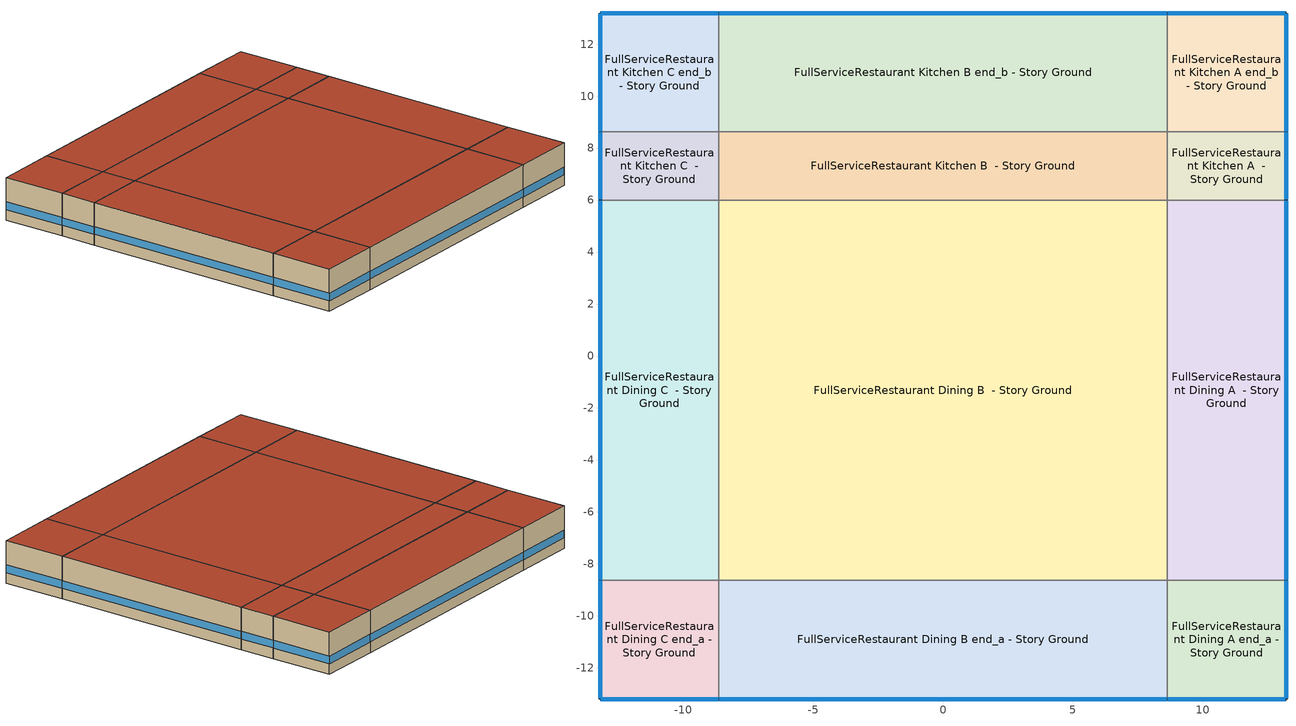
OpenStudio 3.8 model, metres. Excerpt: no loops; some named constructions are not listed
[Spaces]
FullServiceRestaurant Dining A end_a - Story Ground
 floor ground (Foundation F 126 Perim 914 Area 209): 13.2,-13.2 8.63,-13.2 8.63,-8.63 13.2,-8.63 z0
 wall outside: 8.63,-13.2 13.2,-13.2 13.2,-8.63 z0:3.05
 wall to FullServiceRestaurant Dining B end_a - Story Ground: 8.63,-8.63 8.63,-13.2 z0:3.05
 wall to FullServiceRestaurant Dining A  - Story Ground: 13.2,-8.63 8.63,-8.63 z0:3.05
 window (Window U-0.75 SHGC 0.65): 8.65,-13.2 13.17,-13.2 / 13.2,-13.17 13.2,-8.65 z0.76:1.32
 roof outside: 13.2,-8.63 8.63,-8.63 8.63,-13.2 13.2,-13.2 z3.05
FullServiceRestaurant Dining B end_a - Story Ground
 floor ground (Foundation F 126 Perim 1725 Area 7888): 8.63,-13.2 -8.63,-13.2 -8.63,-8.63 8.63,-8.63 z0
 wall outside: -8.63,-13.2 8.63,-13.2 z0:3.05
 wall to FullServiceRestaurant Dining C end_a - Story Ground: -8.63,-8.63 -8.63,-13.2 z0:3.05
 wall to FullServiceRestaurant Dining B  - Story Ground: 8.63,-8.63 -8.63,-8.63 z0:3.05
 window (Window U-0.75 SHGC 0.65): -8.6,-13.2 8.6,-13.2 z0.76:1.31
 roof outside: 8.63,-8.63 -8.63,-8.63 -8.63,-13.2 8.63,-13.2 z3.05
FullServiceRestaurant Dining C end_a - Story Ground
 floor ground (Foundation F 126 Perim 914 Area 209): -8.63,-13.2 -13.2,-13.2 -13.2,-8.63 -8.63,-8.63 z0
 wall outside: -13.2,-8.63 -13.2,-13.2 -8.63,-13.2 z0:3.05
 wall to FullServiceRestaurant Dining C  - Story Ground: -8.63,-8.63 -13.2,-8.63 z0:3.05
 window (Window U-0.75 SHGC 0.65): -13.17,-13.2 -8.65,-13.2 / -13.2,-8.65 -13.2,-13.17 z0.76:1.32
 roof outside: -8.63,-8.63 -13.2,-8.63 -13.2,-13.2 -8.63,-13.2 z3.05
FullServiceRestaurant Dining A  - Story Ground
 floor ground (Foundation F 126 Perim 1462 Area 6686): 13.2,-8.63 8.63,-8.63 8.63,6 13.2,6 z0
 wall outside: 13.2,-8.63 13.2,6 z0:3.05
 wall to FullServiceRestaurant Dining B  - Story Ground: 8.63,6 8.63,-8.63 z0:3.05
 wall to FullServiceRestaurant Kitchen A  - Story Ground: 13.2,6 8.63,6 z0:3.05
 window (Window U-0.75 SHGC 0.65): 13.2,-8.6 13.2,5.97 z0.76:1.31
 roof outside: 13.2,6 8.63,6 8.63,-8.63 13.2,-8.63 z3.05
FullServiceRestaurant Dining B  - Story Ground
 floor ground (Foundation F 126 Perim 0 Area 25229): 8.63,-8.63 -8.63,-8.63 -8.63,6 8.63,6 z0
 wall to FullServiceRestaurant Dining C  - Story Ground: -8.63,6 -8.63,-8.63 z0:3.05
 wall to FullServiceRestaurant Kitchen B  - Story Ground: 8.63,6 -8.63,6 z0:3.05
 roof outside: 8.63,6 -8.63,6 -8.63,-8.63 8.63,-8.63 z3.05
FullServiceRestaurant Dining C  - Story Ground
 floor ground (Foundation F 126 Perim 1462 Area 6686): -8.63,-8.63 -13.2,-8.63 -13.2,6 -8.63,6 z0
 wall outside: -13.2,6 -13.2,-8.63 z0:3.05
 wall to FullServiceRestaurant Kitchen C  - Story Ground: -8.63,6 -13.2,6 z0:3.05
 window (Window U-0.75 SHGC 0.65): -13.2,5.97 -13.2,-8.6 z0.76:1.31
 roof outside: -8.63,6 -13.2,6 -13.2,-8.63 -8.63,-8.63 z3.05
FullServiceRestaurant Kitchen A  - Story Ground
 floor ground (Foundation F 126 Perim 263 Area 1202): 13.2,6 8.63,6 8.63,8.63 13.2,8.63 z0
 wall outside: 13.2,6 13.2,8.63 z0:3.05
 wall to FullServiceRestaurant Kitchen B  - Story Ground: 8.63,8.63 8.63,6 z0:3.05
 wall to FullServiceRestaurant Kitchen A end_b - Story Ground: 13.2,8.63 8.63,8.63 z0:3.05
 window (Window U-0.75 SHGC 0.65): 13.2,6.02 13.2,8.6 z0.76:1.32
 roof outside: 13.2,8.63 8.63,8.63 8.63,6 13.2,6 z3.05
FullServiceRestaurant Kitchen B  - Story Ground
 floor ground (Foundation F 126 Perim 0 Area 4536): 8.63,6 -8.63,6 -8.63,8.63 8.63,8.63 z0
 wall to FullServiceRestaurant Kitchen C  - Story Ground: -8.63,8.63 -8.63,6 z0:3.05
 wall to FullServiceRestaurant Kitchen B end_b - Story Ground: 8.63,8.63 -8.63,8.63 z0:3.05
 roof outside: 8.63,8.63 -8.63,8.63 -8.63,6 8.63,6 z3.05
FullServiceRestaurant Kitchen C  - Story Ground
 floor ground (Foundation F 126 Perim 263 Area 1202): -8.63,6 -13.2,6 -13.2,8.63 -8.63,8.63 z0
 wall outside: -13.2,8.63 -13.2,6 z0:3.05
 wall to FullServiceRestaurant Kitchen C end_b - Story Ground: -8.63,8.63 -13.2,8.63 z0:3.05
 window (Window U-0.75 SHGC 0.65): -13.2,8.6 -13.2,6.02 z0.76:1.32
 roof outside: -8.63,8.63 -13.2,8.63 -13.2,6 -8.63,6 z3.05
FullServiceRestaurant Kitchen A end_b - Story Ground
 floor ground (Foundation F 126 Perim 914 Area 209): 13.2,8.63 8.63,8.63 8.63,13.2 13.2,13.2 z0
 wall outside: 13.2,8.63 13.2,13.2 8.63,13.2 z0:3.05
 wall to FullServiceRestaurant Kitchen B end_b - Story Ground: 8.63,13.2 8.63,8.63 z0:3.05
 window (Window U-0.75 SHGC 0.65): 13.2,8.65 13.2,13.17 / 13.17,13.2 8.65,13.2 z0.76:1.32
 roof outside: 13.2,13.2 8.63,13.2 8.63,8.63 13.2,8.63 z3.05
FullServiceRestaurant Kitchen B end_b - Story Ground
 floor ground (Foundation F 126 Perim 1725 Area 7888): 8.63,8.63 -8.63,8.63 -8.63,13.2 8.63,13.2 z0
 wall outside: 8.63,13.2 -8.63,13.2 z0:3.05
 wall to FullServiceRestaurant Kitchen C end_b - Story Ground: -8.63,13.2 -8.63,8.63 z0:3.05
 window (Window U-0.75 SHGC 0.65): 8.6,13.2 -8.6,13.2 z0.76:1.31
 roof outside: 8.63,13.2 -8.63,13.2 -8.63,8.63 8.63,8.63 z3.05
FullServiceRestaurant Kitchen C end_b - Story Ground
 floor ground (Foundation F 126 Perim 914 Area 209): -8.63,8.63 -13.2,8.63 -13.2,13.2 -8.63,13.2 z0
 wall outside: -8.63,13.2 -13.2,13.2 -13.2,8.63 z0:3.05
 window (Window U-0.75 SHGC 0.65): -13.2,13.17 -13.2,8.65 / -8.65,13.2 -13.17,13.2 z0.76:1.32
 roof outside: -8.63,13.2 -13.2,13.2 -13.2,8.63 -8.63,8.63 z3.05
[Schedule:Ruleset]
Name | Default Day Schedule | Summer Design Day Schedule | Winter Design Day Schedule
Clothing Schedule | Clothing Schedule Default Winter Clothes
FoodService_Restaurant BLDG_LIGHT_EndUseData | FoodService_Restaurant BLDG_LIGHT_EndUseData Default | FoodService_Restaurant BLDG_LIGHT_EndUseData Summer Design Day | FoodService_Restaurant BLDG_LIGHT_EndUseData Winter Design Day
FoodService_Restaurant BLDG_EQUIP_EndUseData | FoodService_Restaurant BLDG_EQUIP_EndUseData Default | FoodService_Restaurant BLDG_EQUIP_EndUseData Summer Design Day | FoodService_Restaurant BLDG_EQUIP_EndUseData Winter Design Day
FullServiceRestaurant Infil Half On | FullServiceRestaurant Infil Half On Default | FullServiceRestaurant Infil Half On Summer Design Day | FullServiceRestaurant Infil Half On Winter Design Day
FullServiceRestaurant Gas Equip | FullServiceRestaurant Gas Equip Default | FullServiceRestaurant Gas Equip Summer Design Day | FullServiceRestaurant Gas Equip Winter Design Day
FoodService_Restaurant BLDG_LIGHT_EndUseData BPR Adjusted | FoodService_Restaurant BLDG_LIGHT_EndUseData Default 1 | FoodService_Restaurant BLDG_LIGHT_EndUseData Summer Design Day 1 | FoodService_Restaurant BLDG_LIGHT_EndUseData Winter Design Day 1
FoodService_Restaurant BLDG_EQUIP_EndUseData BPR Adjusted | FoodService_Restaurant BLDG_EQUIP_EndUseData Default 1 | FoodService_Restaurant BLDG_EQUIP_EndUseData Summer Design Day 1 | FoodService_Restaurant BLDG_EQUIP_EndUseData Winter Design Day 1
[Schedule:Day]
Clothing Schedule Default Winter Clothes; FoodService_Restaurant BLDG_LIGHT_EndUseData Summer Design Day; FoodService_Restaurant BLDG_EQUIP_EndUseData Summer Design Day; FoodService_Restaurant BLDG_LIGHT_EndUseData Summer Design Day 1; FoodService_Restaurant BLDG_EQUIP_EndUseData Summer Design Day 1: No, 24, 0, 1
Clothing Schedule Summer Clothes: No, 24, 0, 0.5
Air Velocity Schedule Default: No, 24, 0, 0.2
Work Efficiency Schedule Default; FoodService_Restaurant BLDG_LIGHT_EndUseData Winter Design Day; FoodService_Restaurant BLDG_EQUIP_EndUseData Winter Design Day; FullServiceRestaurant Gas Equip Winter Design Day; FoodService_Restaurant BLDG_LIGHT_EndUseData Winter Design Day 1; FoodService_Restaurant BLDG_EQUIP_EndUseData Winter Design Day 1: No, 24, 0, 0
FullServiceRestaurant Bldg Occ Sat Day: Average, 9, 0, 0, 9, 15, 0.0125, 9, 30, 0.025, 9, 45, 0.0375, 10, 0, 0.05, 10, 15, 0.1625, 10, 30, 0.275, 10, 45, 0.3875, 11, 0, 0.5, 12, 0, 0.5, 12, 15, 0.475, 12, 30, 0.45, 12, 45, 0.425, 13, 0, 0.4, 13, 15, 0.2, 13, 30, 0.5, 14, 30, 0.5, 14, 45, 0.4625, 15, 0, 0.425, 15, 15, 0.3875, 15, 30, 0.35, 15, 45, 0.3375, 16, 0, 0.325, 16, 15, 0.3125, 16, 30, 0.3, 18, 30, 0.3, 18, 45, 0.4, 19, 0, 0.5, 19, 15, 0.6, 19, 30, 0.7, 19, 45, 0.9, 20, 0, 0.65, 20, 15, 0.625, 20, 30, 0.6, 20, 45, 0.575, 21, 0, 0.55, 21, 15, 0.5, 21, 30, 0.45, 21, 45, 0.4, 22, 0, 0.35, 22, 15, 0.275, 22, 30, 0.2, 22, 45, 0.125, 23, 0, 0.05, 23, 15, 0.0375, 23, 30, 0.025, 23, 45, 0.0125, 24, 0, 0
FullServiceRestaurant Bldg Occ Sun Day: Average, 9, 0, 0, 9, 15, 0.0125, 9, 30, 0.025, 9, 45, 0.0375, 10, 0, 0.05, 10, 15, 0.1625, 10, 30, 0.275, 10, 45, 0.3875, 11, 0, 0.5, 11, 30, 0.5, 13, 30, 0.5, 13, 45, 0.35, 14, 0, 0.4, 14, 15, 0.45, 14, 30, 0.5, 14, 45, 0.45, 15, 0, 0.4, 15, 15, 0.35, 15, 30, 0.3, 15, 45, 0.275, 16, 0, 0.25, 16, 15, 0.225, 16, 30, 0.2, 16, 45, 0.2125, 17, 0, 0.225, 17, 15, 0.2375, 17, 30, 0.25, 17, 45, 0.275, 18, 0, 0.3, 18, 15, 0.325, 18, 30, 0.35, 18, 45, 0.4, 19, 0, 0.45, 19, 15, 0.5, 19, 30, 0.55, 19, 45, 0.65, 20, 0, 0.35, 20, 15, 0.3125, 20, 30, 0.275, 20, 45, 0.2375, 21, 0, 0.2, 22, 0, 0.2, 22, 15, 0.1625, 22, 30, 0.125, 22, 45, 0.0875, 23, 0, 0.05, 23, 15, 0.0375, 23, 30, 0.025, 23, 45, 0.0125, 24, 0, 0
FoodService_Restaurant BLDG_LIGHT_EndUseData Default: Average, 0, 15, 0.448694, 0, 30, 0.414388, 0, 45, 0.390493, 1, 0, 0.366598, 1, 15, 0.342703, 1, 30, 0.318808, 1, 45, 0.307923, 2, 0, 0.297039, 2, 15, 0.286154, 2, 30, 0.27527, 2, 45, 0.270536, 3, 0, 0.265803, 3, 15, 0.261069, 3, 30, 0.256336, 3, 45, 0.258912, 4, 0, 0.261488, 4, 15, 0.264065, 4, 30, 0.266641, 4, 45, 0.268898, 5, 0, 0.271156, 5, 15, 0.273413, 5, 30, 0.27567, 5, 45, 0.28172, 6, 0, 0.287771, 6, 15, 0.293821, 6, 30, 0.299872, 6, 45, 0.327251, 7, 0, 0.354631, 7, 15, 0.382011, 7, 30, 0.409391, 7, 45, 0.441211, 8, 0, 0.473031, 8, 15, 0.504852, 8, 30, 0.536672, 8, 45, 0.564383, 9, 0, 0.592093, 9, 15, 0.619803, 9, 30, 0.647513, 9, 45, 0.66562, 10, 0, 0.683728, 10, 15, 0.701835, 10, 30, 0.719943, 10, 45, 0.727528, 11, 0, 0.735112, 11, 15, 0.742697, 11, 30, 0.750282, 11, 45, 0.751146, 12, 0, 0.752009, 12, 15, 0.752873, 12, 30, 0.753736, 12, 45, 0.754057, 13, 0, 0.754377, 13, 15, 0.754698, 13, 30, 0.755019, 13, 45, 0.755124, 14, 0, 0.755229, 14, 15, 0.755334, 14, 30, 0.755439, 14, 45, 0.75514, 15, 0, 0.754842, 15, 15, 0.754543, 15, 30, 0.754245, 15, 45, 0.754332, 16, 0, 0.754418, 16, 15, 0.754505, 16, 30, 0.754592, 16, 45, 0.754481, 17, 0, 0.75437, 17, 15, 0.754259, 17, 30, 0.754149, 17, 45, 0.757791, 18, 0, 0.761434, 18, 15, 0.765076, 18, 30, 0.768719, 18, 45, 0.768791, 19, 0, 0.768863, 19, 15, 0.768935, 19, 30, 0.769007, 19, 45, 0.76771, 20, 0, 0.766413, 20, 15, 0.765115, 20, 30, 0.763818, 20, 45, 0.758298, 21, 0, 0.752779, 21, 15, 0.747259, 21, 30, 0.741739, 21, 45, 0.726026, 22, 0, 0.710313, 22, 15, 0.6946, 22, 30, 0.678887, 22, 45, 0.647068, 23, 0, 0.61525, 23, 15, 0.583431, 23, 30, 0.551612, 23, 45, 0.517306, 24, 0, 0.483
FoodService_Restaurant BLDG_EQUIP_EndUseData Default: Average, 0, 15, 0.0381203, 0, 30, 0.0397414, 0, 45, 0.0413625, 1, 0, 0.0429836, 1, 15, 0.0446047, 1, 30, 0.0462258, 1, 45, 0.0478469, 2, 0, 0.049468, 2, 15, 0.051089, 2, 30, 0.0527101, 2, 45, 0.0543312, 3, 0, 0.0559523, 3, 15, 0.0575734, 3, 30, 0.0591945, 3, 45, 0.0608156, 4, 0, 0.0624367, 4, 15, 0.0640577, 4, 30, 0.0656788, 4, 45, 0.0672999, 5, 0, 0.068921, 5, 15, 0.0901505, 5, 30, 0.11138, 5, 45, 0.132609, 6, 0, 0.153839, 6, 15, 0.15955, 6, 30, 0.165261, 6, 45, 0.170972, 7, 0, 0.176683, 7, 15, 0.181556, 7, 30, 0.186428, 7, 45, 0.191301, 8, 0, 0.196174, 8, 15, 0.214018, 8, 30, 0.231862, 8, 45, 0.249706, 9, 0, 0.26755, 9, 15, 0.297036, 9, 30, 0.326521, 9, 45, 0.356007, 10, 0, 0.385492, 10, 15, 0.406222, 10, 30, 0.426951, 10, 45, 0.44768, 11, 0, 0.46841, 11, 15, 0.48963, 11, 18, 0.494935, 11, 33, 0.532371, 11, 37, 0.534863, 11, 52, 0.533293, 12, 7, 0.531723, 12, 22, 0.530153, 12, 37, 0.528583, 12, 52, 0.530897, 13, 7, 0.533211, 13, 22, 0.535525, 13, 37, 0.537839, 13, 52, 0.536925, 14, 7, 0.536011, 14, 22, 0.535097, 14, 37, 0.534183, 14, 52, 0.534993, 15, 7, 0.535802, 15, 22, 0.536612, 15, 37, 0.537422, 15, 52, 0.539933, 16, 7, 0.542444, 16, 22, 0.544955, 16, 37, 0.547466, 16, 52, 0.547077, 17, 7, 0.546687, 17, 22, 0.546298, 17, 37, 0.545909, 17, 52, 0.528879, 17, 56, 0.524621, 18, 11, 0.428418, 18, 15, 0.414776, 18, 30, 0.374302, 18, 45, 0.333829, 19, 0, 0.293355, 19, 15, 0.252882, 19, 30, 0.216473, 19, 45, 0.180064, 20, 0, 0.143655, 20, 15, 0.107246, 20, 30, 0.093217, 20, 45, 0.079188, 21, 0, 0.065159, 21, 15, 0.05113, 21, 30, 0.047371, 21, 45, 0.043612, 22, 0, 0.039853, 22, 15, 0.036094, 22, 30, 0.0349795, 22, 45, 0.033865, 23, 0, 0.0327505, 23, 15, 0.031636, 23, 30, 0.0332571, 23, 45, 0.0348782, 24, 0, 0.0364993
FoodService_Restaurant BLDG_EQUIP_EndUseData Fri Day: Average, 0, 15, 0.0674258, 0, 30, 0.0689905, 0, 45, 0.0705551, 1, 0, 0.0721197, 1, 15, 0.0736843, 1, 30, 0.0752489, 1, 45, 0.0768135, 2, 0, 0.0783781, 2, 15, 0.0799427, 2, 30, 0.0815073, 2, 45, 0.083072, 3, 0, 0.0846366, 3, 15, 0.0862012, 3, 30, 0.0877658, 3, 45, 0.0893304, 4, 0, 0.090895, 4, 15, 0.0924596, 4, 30, 0.0940242, 4, 45, 0.0955888, 5, 0, 0.0971535, 5, 15, 0.117347, 5, 30, 0.13754, 5, 45, 0.157734, 6, 0, 0.177927, 6, 15, 0.183529, 6, 30, 0.189131, 6, 45, 0.194733, 7, 0, 0.200335, 7, 15, 0.20491, 7, 30, 0.209485, 7, 45, 0.214059, 8, 0, 0.218634, 8, 15, 0.235326, 8, 30, 0.252018, 8, 45, 0.26871, 9, 0, 0.285402, 9, 15, 0.317513, 9, 30, 0.349624, 9, 45, 0.381734, 10, 0, 0.413845, 10, 15, 0.435799, 10, 30, 0.457752, 10, 45, 0.479706, 11, 0, 0.50166, 11, 15, 0.543961, 11, 18, 0.554537, 11, 33, 0.611552, 11, 37, 0.611674, 11, 52, 0.606017, 12, 7, 0.600361, 12, 22, 0.594704, 12, 37, 0.589048, 12, 52, 0.584274, 13, 7, 0.5795, 13, 22, 0.574726, 13, 37, 0.569952, 13, 52, 0.567996, 14, 7, 0.566041, 14, 22, 0.564085, 14, 37, 0.562129, 14, 52, 0.561549, 15, 7, 0.560969, 15, 22, 0.56039, 15, 37, 0.55981, 15, 52, 0.565737, 16, 7, 0.571663, 16, 22, 0.57759, 16, 37, 0.583517, 16, 52, 0.583056, 17, 7, 0.582596, 17, 22, 0.582135, 17, 37, 0.581674, 17, 52, 0.566407, 17, 56, 0.56259, 18, 11, 0.486282, 18, 15, 0.475526, 18, 30, 0.454559, 18, 45, 0.433593, 19, 0, 0.412627, 19, 15, 0.39166, 19, 30, 0.355875, 19, 45, 0.32009, 20, 0, 0.284304, 20, 15, 0.248519, 20, 30, 0.206754, 20, 45, 0.164989, 21, 0, 0.123224, 21, 15, 0.0814597, 21, 30, 0.0774613, 21, 45, 0.073463, 22, 0, 0.0694646, 22, 15, 0.0654663, 22, 30, 0.0643916, 22, 45, 0.0633168, 23, 0, 0.0622421, 23, 15, 0.0611674, 23, 30, 0.062732, 23, 45, 0.0642966, 24, 0, 0.0658612
FoodService_Restaurant BLDG_EQUIP_EndUseData Sat Day: Average, 0, 15, 0.0604337, 0, 30, 0.058538, 0, 45, 0.0566423, 1, 0, 0.0547466, 1, 15, 0.0559263, 1, 30, 0.057106, 1, 45, 0.0582857, 2, 0, 0.0594654, 2, 15, 0.0606451, 2, 30, 0.0618247, 2, 45, 0.0630044, 3, 0, 0.0641841, 3, 15, 0.0653638, 3, 30, 0.0665435, 3, 45, 0.0677232, 4, 0, 0.0689029, 4, 15, 0.0700826, 4, 30, 0.0712623, 4, 45, 0.072442, 5, 0, 0.0736217, 5, 15, 0.0748013, 5, 30, 0.075981, 5, 45, 0.0771607, 6, 0, 0.0783404, 6, 15, 0.0795201, 6, 30, 0.0806998, 6, 45, 0.0818795, 7, 0, 0.0830592, 7, 15, 0.103032, 7, 30, 0.123005, 7, 45, 0.142978, 8, 0, 0.162951, 8, 15, 0.168649, 8, 30, 0.174348, 8, 45, 0.180047, 9, 0, 0.185746, 9, 15, 0.188976, 9, 30, 0.192207, 9, 45, 0.195438, 10, 0, 0.198668, 10, 15, 0.215869, 10, 30, 0.23307, 10, 45, 0.250271, 11, 0, 0.267472, 11, 15, 0.304034, 11, 30, 0.340597, 11, 45, 0.37716, 12, 0, 0.413722, 12, 15, 0.437096, 12, 30, 0.460469, 12, 45, 0.483842, 13, 0, 0.507216, 13, 15, 0.587934, 13, 30, 0.635706, 13, 45, 0.632211, 14, 0, 0.628717, 14, 15, 0.625222, 14, 30, 0.621727, 14, 45, 0.616119, 15, 0, 0.610511, 15, 15, 0.604902, 15, 30, 0.599294, 15, 45, 0.594302, 16, 0, 0.58931, 16, 15, 0.584319, 16, 30, 0.579327, 16, 45, 0.578563, 17, 0, 0.577798, 17, 15, 0.577033, 17, 30, 0.576269, 17, 45, 0.575374, 18, 0, 0.574479, 18, 15, 0.573585, 18, 30, 0.57269, 18, 45, 0.570944, 19, 0, 0.569198, 19, 15, 0.567453, 19, 30, 0.565707, 19, 45, 0.547888, 20, 0, 0.460692, 20, 15, 0.441369, 20, 30, 0.422046, 20, 45, 0.402723, 21, 0, 0.383399, 21, 15, 0.346574, 21, 30, 0.309749, 21, 45, 0.272924, 22, 0, 0.236099, 22, 15, 0.204853, 22, 30, 0.173608, 22, 45, 0.142363, 23, 0, 0.111118, 23, 15, 0.0989206, 23, 30, 0.0867236, 23, 45, 0.0745265, 24, 0, 0.0623295
FoodService_Restaurant BLDG_EQUIP_EndUseData Sun Day: Average, 0, 15, 0.061928, 0, 30, 0.0595342, 0, 45, 0.0571404, 1, 0, 0.0547466, 1, 15, 0.0557501, 1, 30, 0.0567536, 1, 45, 0.0577571, 2, 0, 0.0587605, 2, 15, 0.059764, 2, 30, 0.0607675, 2, 45, 0.061771, 3, 0, 0.0627745, 3, 15, 0.063778, 3, 30, 0.0647814, 3, 45, 0.0657849, 4, 0, 0.0667884, 4, 15, 0.0677919, 4, 30, 0.0687954, 4, 45, 0.0697989, 5, 0, 0.0708023, 5, 15, 0.0718058, 5, 30, 0.0728093, 5, 45, 0.0738128, 6, 0, 0.0748163, 6, 15, 0.0758198, 6, 30, 0.0768232, 6, 45, 0.0778267, 7, 0, 0.0788302, 7, 15, 0.0966782, 7, 30, 0.114526, 7, 45, 0.132374, 8, 0, 0.150222, 8, 15, 0.157036, 8, 30, 0.163851, 8, 45, 0.170665, 9, 0, 0.177479, 9, 15, 0.180283, 9, 30, 0.183086, 9, 45, 0.18589, 10, 0, 0.188694, 10, 15, 0.201952, 10, 30, 0.215211, 10, 45, 0.228469, 11, 0, 0.241728, 11, 15, 0.274937, 11, 30, 0.308145, 11, 45, 0.341354, 12, 0, 0.374563, 12, 15, 0.404744, 12, 30, 0.434924, 12, 45, 0.465105, 13, 0, 0.495285, 13, 15, 0.578296, 13, 30, 0.622858, 13, 45, 0.619806, 14, 0, 0.616754, 14, 15, 0.613702, 14, 30, 0.610649, 14, 45, 0.605077, 15, 0, 0.599504, 15, 15, 0.593931, 15, 30, 0.588358, 15, 45, 0.58389, 16, 0, 0.579422, 16, 15, 0.574955, 16, 30, 0.570487, 16, 45, 0.56609, 17, 0, 0.561693, 17, 15, 0.557296, 17, 30, 0.552898, 17, 45, 0.552841, 18, 0, 0.552784, 18, 15, 0.552727, 18, 30, 0.55267, 18, 45, 0.549972, 19, 0, 0.547274, 19, 15, 0.544575, 19, 30, 0.541877, 19, 45, 0.517974, 20, 0, 0.41428, 20, 15, 0.375163, 20, 30, 0.336046, 20, 45, 0.296929, 21, 0, 0.257812, 21, 15, 0.2242, 21, 30, 0.190588, 21, 45, 0.156976, 22, 0, 0.123364, 22, 15, 0.120384, 22, 30, 0.117405, 22, 45, 0.114426, 23, 0, 0.111447, 23, 15, 0.0996658, 23, 30, 0.0878845, 23, 45, 0.0761031, 24, 0, 0.0643218
FullServiceRestaurant Infil Half On Default; FullServiceRestaurant Infil Half On Winter Design Day; FullServiceRestaurant Infil Half On Summer Design Day; FullServiceRestaurant Infil Half On Default|WntrDsn|SmrDsn|Sun|Sat Day: No, 5, 0, 1, 24, 0, 0.5
FullServiceRestaurant Gas Equip Default; autogen FullServiceRestaurant Gas Equip 1_day_sch: Average, 0, 15, 0.0275, 0, 30, 0.02, 4, 30, 0.02, 4, 45, 0.0275, 5, 0, 0.035, 5, 15, 0.0425, 5, 30, 0.05, 5, 45, 0.0625, 6, 0, 0.075, 6, 15, 0.0875, 6, 30, 0.1, 6, 45, 0.1125, 7, 0, 0.125, 7, 15, 0.1375, 7, 30, 0.15, 7, 45, 0.1625, 8, 0, 0.175, 8, 15, 0.1875, 8, 30, 0.2, 8, 45, 0.1875, 9, 0, 0.175, 9, 15, 0.1625, 9, 30, 0.15, 9, 45, 0.175, 10, 0, 0.2, 10, 15, 0.225, 10, 30, 0.25, 12, 30, 0.25, 12, 45, 0.2375, 13, 0, 0.225, 13, 15, 0.2125, 13, 30, 0.2, 13, 45, 0.1875, 14, 0, 0.175, 14, 15, 0.1625, 14, 30, 0.15, 14, 45, 0.1625, 15, 0, 0.175, 15, 15, 0.1875, 15, 30, 0.2, 15, 45, 0.225, 16, 0, 0.25, 16, 15, 0.275, 16, 30, 0.3, 18, 0, 0.3, 18, 15, 0.2875, 18, 30, 0.275, 18, 45, 0.2625, 19, 0, 0.25, 19, 15, 0.2375, 19, 30, 0.225, 19, 45, 0.2125, 20, 0, 0.2, 20, 30, 0.2, 20, 45, 0.1875, 21, 0, 0.175, 21, 15, 0.1625, 21, 30, 0.15, 21, 45, 0.1375, 22, 0, 0.125, 22, 15, 0.1125, 22, 30, 0.1, 22, 45, 0.0875, 23, 0, 0.075, 23, 15, 0.0625, 23, 30, 0.05, 23, 45, 0.0425, 24, 0, 0.035
FullServiceRestaurant Gas Equip Default|Sun Day: Average, 8, 0, 0.02, 8, 15, 0.0275, 8, 30, 0.035, 8, 45, 0.0425, 9, 0, 0.05, 9, 15, 0.0625, 9, 30, 0.075, 9, 45, 0.0875, 10, 0, 0.1, 10, 15, 0.1125, 10, 30, 0.125, 10, 45, 0.1375, 11, 0, 0.15, 11, 15, 0.1625, 11, 30, 0.175, 11, 45, 0.1875, 12, 0, 0.2, 12, 15, 0.1875, 12, 30, 0.175, 12, 45, 0.1625, 13, 0, 0.15, 13, 15, 0.183333, 13, 30, 0.216667, 13, 45, 0.25, 14, 0, 0.233333, 14, 15, 0.216667, 14, 30, 0.2, 14, 45, 0.1875, 15, 0, 0.175, 15, 15, 0.1625, 15, 30, 0.15, 15, 45, 0.1625, 16, 0, 0.175, 16, 15, 0.1875, 16, 30, 0.2, 16, 45, 0.225, 17, 0, 0.25, 17, 15, 0.275, 17, 30, 0.3, 17, 45, 0.28, 18, 0, 0.26, 18, 15, 0.24, 18, 30, 0.22, 18, 45, 0.2, 19, 0, 0.19, 19, 15, 0.18, 19, 30, 0.17, 19, 45, 0.16, 20, 0, 0.15, 20, 15, 0.1375, 20, 30, 0.125, 20, 45, 0.1125, 21, 0, 0.1, 21, 15, 0.0875, 21, 30, 0.075, 21, 45, 0.0625, 22, 0, 0.05, 22, 15, 0.0425, 22, 30, 0.035, 22, 45, 0.0275, 23, 0, 0.02, 24, 0, 0.02
FullServiceRestaurant Gas Equip Summer Design Day: No, 24, 0, 0.25
Building Hours of Operation NonResidential Saturday; Building Hours of Operation NonResidential Sunday: No, 10, 30, 0, 22, 30, 1, 24, 0, 0
autogen FoodService_Restaurant BLDG_LIGHT_EndUseData 0_day_sch; autogen FoodService_Restaurant BLDG_LIGHT_EndUseData 1_day_sch: Average, 0, 15, 0.528772, 0, 30, 0.503043, 0, 45, 0.485121, 1, 0, 0.4672, 1, 15, 0.449279, 1, 30, 0.431358, 1, 45, 0.423194, 2, 0, 0.415031, 2, 15, 0.406868, 2, 30, 0.398704, 2, 45, 0.395154, 3, 0, 0.391604, 3, 15, 0.388054, 3, 30, 0.384504, 3, 45, 0.386436, 4, 0, 0.388368, 4, 15, 0.390301, 4, 30, 0.392233, 4, 45, 0.393926, 5, 0, 0.395619, 5, 15, 0.397311, 5, 30, 0.399004, 5, 45, 0.403542, 6, 0, 0.40808, 6, 15, 0.412618, 6, 30, 0.417156, 6, 45, 0.43769, 7, 0, 0.458225, 7, 15, 0.47876, 7, 30, 0.499295, 7, 45, 0.52316, 8, 0, 0.547025, 8, 15, 0.570891, 8, 30, 0.594756, 8, 45, 0.615539, 9, 0, 0.636321, 9, 15, 0.657104, 9, 30, 0.677887, 9, 45, 0.691467, 10, 0, 0.705048, 10, 15, 0.718628, 10, 30, 0.732209, 10, 45, 0.737897, 11, 0, 0.743586, 11, 15, 0.749275, 11, 30, 0.754963, 11, 45, 0.755611, 12, 0, 0.756259, 12, 15, 0.756906, 12, 30, 0.757554, 12, 45, 0.757794, 13, 0, 0.758035, 13, 15, 0.758275, 13, 30, 0.758516, 13, 45, 0.758595, 14, 0, 0.758673, 14, 15, 0.758752, 14, 30, 0.758831, 14, 45, 0.758607, 15, 0, 0.758383, 15, 15, 0.758159, 15, 30, 0.757935, 15, 45, 0.758, 16, 0, 0.758066, 16, 15, 0.758131, 16, 30, 0.758196, 16, 45, 0.758113, 17, 0, 0.75803, 17, 15, 0.757946, 17, 30, 0.757863, 17, 45, 0.760595, 18, 0, 0.763327, 18, 15, 0.766059, 18, 30, 0.768791, 18, 45, 0.768845, 19, 0, 0.768899, 19, 15, 0.768953, 19, 30, 0.769007, 19, 45, 0.768034, 20, 0, 0.767061, 20, 15, 0.766088, 20, 30, 0.765115, 20, 45, 0.760976, 21, 0, 0.756836, 21, 15, 0.752696, 21, 30, 0.748556, 21, 45, 0.736771, 22, 0, 0.724987, 22, 15, 0.713202, 22, 30, 0.701417, 22, 45, 0.677553, 23, 0, 0.653689, 23, 15, 0.629825, 23, 30, 0.605961, 23, 45, 0.580231, 24, 0, 0.554502
autogen FullServiceRestaurant Activity 0_day_sch; autogen FullServiceRestaurant Activity 1_day_sch: Average, 24, 0, 120
autogen FullServiceRestaurant ClgSetp 0_day_sch; autogen FullServiceRestaurant ClgSetp 1_day_sch; autogen FullServiceRestaurant ClgSetp Kitchen 0_day_sch; autogen FullServiceRestaurant ClgSetp Kitchen 1_day_sch: Average, 1, 0, 21.1111, 5, 0, 21.1111, 24, 0, 21.1111
autogen FullServiceRestaurant HtgSetp 0_day_sch; autogen FullServiceRestaurant HtgSetp 1_day_sch; autogen FullServiceRestaurant HtgSetp Kitchen 0_day_sch; autogen FullServiceRestaurant HtgSetp Kitchen 1_day_sch: Average, 1, 0, 20, 5, 0, 17.2222, 24, 0, 20
FoodService_Restaurant BLDG_LIGHT_EndUseData Default 1: No, 0, 15, 0.528772, 0, 30, 0.503043, 0, 45, 0.485121, 1, 0, 0.4672, 1, 15, 0.449279, 1, 30, 0.431358, 1, 45, 0.423194, 2, 0, 0.415031, 2, 15, 0.406868, 2, 30, 0.398704, 2, 45, 0.395154, 3, 0, 0.391604, 3, 15, 0.388054, 3, 30, 0.384504, 3, 45, 0.386436, 4, 0, 0.388368, 4, 15, 0.390301, 4, 30, 0.392233, 4, 45, 0.393926, 5, 0, 0.395619, 5, 15, 0.397311, 5, 30, 0.399004, 5, 45, 0.403542, 6, 0, 0.40808, 6, 15, 0.412618, 6, 30, 0.417156, 6, 45, 0.43769, 7, 0, 0.458225, 7, 15, 0.47876, 7, 30, 0.499295, 7, 45, 0.52316, 8, 0, 0.547025, 8, 15, 0.570891, 8, 30, 0.594756, 8, 45, 0.615539, 9, 0, 0.636321, 9, 15, 0.657104, 9, 30, 0.677887, 9, 45, 0.691467, 10, 0, 0.705048, 10, 15, 0.718628, 10, 30, 0.732209, 10, 45, 0.737897, 11, 0, 0.743586, 11, 15, 0.749275, 11, 30, 0.754963, 11, 45, 0.755611, 12, 0, 0.756259, 12, 15, 0.756906, 12, 30, 0.757554, 12, 45, 0.757794, 13, 0, 0.758035, 13, 15, 0.758275, 13, 30, 0.758516, 13, 45, 0.758595, 14, 0, 0.758673, 14, 15, 0.758752, 14, 30, 0.758831, 14, 45, 0.758607, 15, 0, 0.758383, 15, 15, 0.758159, 15, 30, 0.757935, 15, 45, 0.758, 16, 0, 0.758066, 16, 15, 0.758131, 16, 30, 0.758196, 16, 45, 0.758113, 17, 0, 0.75803, 17, 15, 0.757946, 17, 30, 0.757863, 17, 45, 0.760595, 18, 0, 0.763327, 18, 15, 0.766059, 18, 30, 0.768791, 18, 45, 0.768845, 19, 0, 0.768899, 19, 15, 0.768953, 19, 30, 0.769007, 19, 45, 0.768034, 20, 0, 0.767061, 20, 15, 0.766088, 20, 30, 0.765115, 20, 45, 0.760976, 21, 0, 0.756836, 21, 15, 0.752696, 21, 30, 0.748556, 21, 45, 0.736771, 22, 0, 0.724987, 22, 15, 0.713202, 22, 30, 0.701417, 22, 45, 0.677553, 23, 0, 0.653689, 23, 15, 0.629825, 23, 30, 0.605961, 23, 45, 0.580231, 24, 0, 0.554502
FoodService_Restaurant BLDG_EQUIP_EndUseData Default 1: No, 0, 15, 0.0609404, 0, 30, 0.0624889, 0, 45, 0.0640373, 1, 0, 0.0655858, 1, 15, 0.0671343, 1, 30, 0.0686827, 1, 45, 0.0702312, 2, 0, 0.0717796, 2, 15, 0.0733281, 2, 30, 0.0748766, 2, 45, 0.076425, 3, 0, 0.0779735, 3, 15, 0.0795219, 3, 30, 0.0810704, 3, 45, 0.0826188, 4, 0, 0.0841673, 4, 15, 0.0857158, 4, 30, 0.0872642, 4, 45, 0.0888127, 5, 0, 0.0903611, 5, 15, 0.110639, 5, 30, 0.130918, 5, 45, 0.151196, 6, 0, 0.171475, 6, 15, 0.17693, 6, 30, 0.182385, 6, 45, 0.18784, 7, 0, 0.193295, 7, 15, 0.19795, 7, 30, 0.202604, 7, 45, 0.207258, 8, 0, 0.211913, 8, 15, 0.228957, 8, 30, 0.246002, 8, 45, 0.263046, 9, 0, 0.280091, 9, 15, 0.308255, 9, 30, 0.33642, 9, 45, 0.364584, 10, 0, 0.392749, 10, 15, 0.41255, 10, 30, 0.43235, 10, 45, 0.452151, 11, 0, 0.471952, 11, 15, 0.492221, 11, 18, 0.497289, 11, 33, 0.533047, 11, 37, 0.535428, 11, 52, 0.533928, 12, 7, 0.532428, 12, 22, 0.530929, 12, 37, 0.529429, 12, 52, 0.531639, 13, 7, 0.53385, 13, 22, 0.53606, 13, 37, 0.53827, 13, 52, 0.537397, 14, 7, 0.536524, 14, 22, 0.535651, 14, 37, 0.534778, 14, 52, 0.535552, 15, 7, 0.536325, 15, 22, 0.537099, 15, 37, 0.537872, 15, 52, 0.54027, 16, 7, 0.542669, 16, 22, 0.545067, 16, 37, 0.547466, 16, 52, 0.547094, 17, 7, 0.546722, 17, 22, 0.546351, 17, 37, 0.545979, 17, 52, 0.529711, 17, 56, 0.525645, 18, 11, 0.433751, 18, 15, 0.420721, 18, 30, 0.382061, 18, 45, 0.343401, 19, 0, 0.30474, 19, 15, 0.26608, 19, 30, 0.231302, 19, 45, 0.196525, 20, 0, 0.161747, 20, 15, 0.126969, 20, 30, 0.113569, 20, 45, 0.100168, 21, 0, 0.0867677, 21, 15, 0.0733672, 21, 30, 0.0697766, 21, 45, 0.066186, 22, 0, 0.0625955, 22, 15, 0.0590049, 22, 30, 0.0579403, 22, 45, 0.0568757, 23, 0, 0.0558112, 23, 15, 0.0547466, 23, 30, 0.0562951, 23, 45, 0.0578435, 24, 0, 0.059392
Zone FullServiceRestaurant Dining B  - Story Ground PSZ-AC Occ Sch Sunday 2: No, 10, 0, 0, 22, 15, 1, 24, 0, 0
Zone FullServiceRestaurant Dining B  - Story Ground PSZ-AC Occ Sch Saturday 2: No, 10, 0, 0, 22, 30, 1, 24, 0, 0
Infiltration HVAC Off Schedule Schedule Day 0 1: No, 10, 0, 1, 22, 15, 0, 24, 0, 1
Infiltration HVAC Off Schedule Schedule Day 2: No, 10, 0, 1, 22, 30, 0, 24, 0, 1
[Schedule:Rule]
Schedule Rule 1: Schedule Ruleset=Clothing Schedule; Rule Order=0; Day Schedule=Clothing Schedule Summer Clothes; Date Specification Type=DateRange; Start Month=5; Start Day=1; End Month=9; End Day=30
Schedule Rule 6: Schedule Ruleset=FoodService_Restaurant BLDG_EQUIP_EndUseData; Rule Order=2; Day Schedule=FoodService_Restaurant BLDG_EQUIP_EndUseData Fri Day; Date Specification Type=DateRange; Start Month=1; Start Day=1; End Month=12; End Day=31; Apply Friday=Yes
Schedule Rule 7: Schedule Ruleset=FoodService_Restaurant BLDG_EQUIP_EndUseData; Rule Order=1; Day Schedule=FoodService_Restaurant BLDG_EQUIP_EndUseData Sat Day; Date Specification Type=DateRange; Start Month=1; Start Day=1; End Month=12; End Day=31; Apply Saturday=Yes
Schedule Rule 8: Schedule Ruleset=FoodService_Restaurant BLDG_EQUIP_EndUseData; Rule Order=0; Day Schedule=FoodService_Restaurant BLDG_EQUIP_EndUseData Sun Day; Date Specification Type=DateRange; Start Month=1; Start Day=1; End Month=12; End Day=31; Apply Sunday=Yes
Schedule Rule 9: Schedule Ruleset=FullServiceRestaurant Infil Half On; Rule Order=0; Day Schedule=FullServiceRestaurant Infil Half On Default|WntrDsn|SmrDsn|Sun|Sat Day; Date Specification Type=DateRange; Start Month=1; Start Day=1; End Month=12; End Day=31; Apply Saturday=Yes; Apply Sunday=Yes
Schedule Rule 10: Schedule Ruleset=FullServiceRestaurant Gas Equip; Rule Order=0; Day Schedule=FullServiceRestaurant Gas Equip Default|Sun Day; Date Specification Type=DateRange; Start Month=1; Start Day=1; End Month=12; End Day=31; Apply Sunday=Yes
autogen FoodService_Restaurant BLDG_LIGHT_EndUseData 0: Schedule Ruleset=FoodService_Restaurant BLDG_LIGHT_EndUseData; Rule Order=0; Day Schedule=autogen FoodService_Restaurant BLDG_LIGHT_EndUseData 0_day_sch; Date Specification Type=SpecificDates; Apply Friday=Yes; Apply Saturday=Yes; Apply Sunday=Yes; Apply Monday=Yes; Apply Tuesday=Yes; Apply Wednesday=Yes; Apply Thursday=Yes; Specific Month 1=1; Specific Day 1=6; Specific Month 2=1; Specific Day 2=13; Specific Month 3=1; Specific Day 3=20; Specific Month 4=1; Specific Day 4=27; Specific Month 5=2; Specific Day 5=3; Specific Month 6=2; Specific Day 6=10; Specific Month 7=2; Specific Day 7=17; Specific Month 8=2; Specific Day 8=24; Specific Month 9=3; Specific Day 9=3; Specific Month 10=3; Specific Day 10=10; Specific Month 11=3; Specific Day 11=17; Specific Month 12=3; Specific Day 12=24; Specific Month 13=3; Specific Day 13=31; Specific Month 14=4; Specific Day 14=7; Specific Month 15=4; Specific Day 15=14; Specific Month 16=4; Specific Day 16=21; Specific Month 17=4; Specific Day 17=28; Specific Month 18=5; Specific Day 18=5; Specific Month 19=5; Specific Day 19=12; Specific Month 20=5; Specific Day 20=19; Specific Month 21=5; Specific Day 21=26; Specific Month 22=6; Specific Day 22=2; Specific Month 23=6; Specific Day 23=9; Specific Month 24=6; Specific Day 24=16; Specific Month 25=6; Specific Day 25=23; Specific Month 26=6; Specific Day 26=30; Specific Month 27=7; Specific Day 27=7; Specific Month 28=7; Specific Day 28=14; Specific Month 29=7; Specific Day 29=21; Specific Month 30=7; Specific Day 30=28; Specific Month 31=8; Specific Day 31=4; Specific Month 32=8; Specific Day 32=11; Specific Month 33=8; Specific Day 33=18; Specific Month 34=8; Specific Day 34=25; Specific Month 35=9; Specific Day 35=1; Specific Month 36=9; Specific Day 36=8; Specific Month 37=9; Specific Day 37=15; Specific Month 38=9; Specific Day 38=22; Specific Month 39=9; Specific Day 39=29; Specific Month 40=10; Specific Day 40=6; Specific Month 41=10; Specific Day 41=13; Specific Month 42=10; Specific Day 42=20; Specific Month 43=10; Specific Day 43=27; Specific Month 44=11; Specific Day 44=3; Specific Month 45=11; Specific Day 45=10; Specific Month 46=11; Specific Day 46=17; Specific Month 47=11; Specific Day 47=24; Specific Month 48=12; Specific Day 48=1; Specific Month 49=12; Specific Day 49=8; Specific Month 50=12; Specific Day 50=15; Specific Month 51=12; Specific Day 51=22; Specific Month 52=12; Specific Day 52=29
autogen FoodService_Restaurant BLDG_LIGHT_EndUseData 1: Schedule Ruleset=FoodService_Restaurant BLDG_LIGHT_EndUseData; Rule Order=1; Day Schedule=autogen FoodService_Restaurant BLDG_LIGHT_EndUseData 1_day_sch; Date Specification Type=SpecificDates; Apply Friday=Yes; Apply Saturday=Yes; Apply Sunday=Yes; Apply Monday=Yes; Apply Tuesday=Yes; Apply Wednesday=Yes; Apply Thursday=Yes; Specific Month 1=1; Specific Day 1=7; Specific Month 2=1; Specific Day 2=14; Specific Month 3=1; Specific Day 3=21; Specific Month 4=1; Specific Day 4=28; Specific Month 5=2; Specific Day 5=4; Specific Month 6=2; Specific Day 6=11; Specific Month 7=2; Specific Day 7=18; Specific Month 8=2; Specific Day 8=25; Specific Month 9=3; Specific Day 9=4; Specific Month 10=3; Specific Day 10=11; Specific Month 11=3; Specific Day 11=18; Specific Month 12=3; Specific Day 12=25; Specific Month 13=4; Specific Day 13=1; Specific Month 14=4; Specific Day 14=8; Specific Month 15=4; Specific Day 15=15; Specific Month 16=4; Specific Day 16=22; Specific Month 17=4; Specific Day 17=29; Specific Month 18=5; Specific Day 18=6; Specific Month 19=5; Specific Day 19=13; Specific Month 20=5; Specific Day 20=20; Specific Month 21=5; Specific Day 21=27; Specific Month 22=6; Specific Day 22=3; Specific Month 23=6; Specific Day 23=10; Specific Month 24=6; Specific Day 24=17; Specific Month 25=6; Specific Day 25=24; Specific Month 26=7; Specific Day 26=1; Specific Month 27=7; Specific Day 27=8; Specific Month 28=7; Specific Day 28=15; Specific Month 29=7; Specific Day 29=22; Specific Month 30=7; Specific Day 30=29; Specific Month 31=8; Specific Day 31=5; Specific Month 32=8; Specific Day 32=12; Specific Month 33=8; Specific Day 33=19; Specific Month 34=8; Specific Day 34=26; Specific Month 35=9; Specific Day 35=2; Specific Month 36=9; Specific Day 36=9; Specific Month 37=9; Specific Day 37=16; Specific Month 38=9; Specific Day 38=23; Specific Month 39=9; Specific Day 39=30; Specific Month 40=10; Specific Day 40=7; Specific Month 41=10; Specific Day 41=14; Specific Month 42=10; Specific Day 42=21; Specific Month 43=10; Specific Day 43=28; Specific Month 44=11; Specific Day 44=4; Specific Month 45=11; Specific Day 45=11; Specific Month 46=11; Specific Day 46=18; Specific Month 47=11; Specific Day 47=25; Specific Month 48=12; Specific Day 48=2; Specific Month 49=12; Specific Day 49=9; Specific Month 50=12; Specific Day 50=16; Specific Month 51=12; Specific Day 51=23; Specific Month 52=12; Specific Day 52=30
autogen FullServiceRestaurant Gas Equip 1: Schedule Ruleset=FullServiceRestaurant Gas Equip; Rule Order=1; Day Schedule=autogen FullServiceRestaurant Gas Equip 1_day_sch; Date Specification Type=SpecificDates; Apply Friday=Yes; Apply Saturday=Yes; Apply Sunday=Yes; Apply Monday=Yes; Apply Tuesday=Yes; Apply Wednesday=Yes; Apply Thursday=Yes; Specific Month 1=1; Specific Day 1=6; Specific Month 2=1; Specific Day 2=13; Specific Month 3=1; Specific Day 3=20; Specific Month 4=1; Specific Day 4=27; Specific Month 5=2; Specific Day 5=3; Specific Month 6=2; Specific Day 6=10; Specific Month 7=2; Specific Day 7=17; Specific Month 8=2; Specific Day 8=24; Specific Month 9=3; Specific Day 9=3; Specific Month 10=3; Specific Day 10=10; Specific Month 11=3; Specific Day 11=17; Specific Month 12=3; Specific Day 12=24; Specific Month 13=3; Specific Day 13=31; Specific Month 14=4; Specific Day 14=7; Specific Month 15=4; Specific Day 15=14; Specific Month 16=4; Specific Day 16=21; Specific Month 17=4; Specific Day 17=28; Specific Month 18=5; Specific Day 18=5; Specific Month 19=5; Specific Day 19=12; Specific Month 20=5; Specific Day 20=19; Specific Month 21=5; Specific Day 21=26; Specific Month 22=6; Specific Day 22=2; Specific Month 23=6; Specific Day 23=9; Specific Month 24=6; Specific Day 24=16; Specific Month 25=6; Specific Day 25=23; Specific Month 26=6; Specific Day 26=30; Specific Month 27=7; Specific Day 27=7; Specific Month 28=7; Specific Day 28=14; Specific Month 29=7; Specific Day 29=21; Specific Month 30=7; Specific Day 30=28; Specific Month 31=8; Specific Day 31=4; Specific Month 32=8; Specific Day 32=11; Specific Month 33=8; Specific Day 33=18; Specific Month 34=8; Specific Day 34=25; Specific Month 35=9; Specific Day 35=1; Specific Month 36=9; Specific Day 36=8; Specific Month 37=9; Specific Day 37=15; Specific Month 38=9; Specific Day 38=22; Specific Month 39=9; Specific Day 39=29; Specific Month 40=10; Specific Day 40=6; Specific Month 41=10; Specific Day 41=13; Specific Month 42=10; Specific Day 42=20; Specific Month 43=10; Specific Day 43=27; Specific Month 44=11; Specific Day 44=3; Specific Month 45=11; Specific Day 45=10; Specific Month 46=11; Specific Day 46=17; Specific Month 47=11; Specific Day 47=24; Specific Month 48=12; Specific Day 48=1; Specific Month 49=12; Specific Day 49=8; Specific Month 50=12; Specific Day 50=15; Specific Month 51=12; Specific Day 51=22; Specific Month 52=12; Specific Day 52=29
autogen FoodService_Restaurant BLDG_LIGHT_EndUseData 0 1: Schedule Ruleset=FoodService_Restaurant BLDG_LIGHT_EndUseData BPR Adjusted; Rule Order=0; Day Schedule=autogen FoodService_Restaurant BLDG_LIGHT_EndUseData 0_day_sch; Date Specification Type=SpecificDates; Apply Friday=Yes; Apply Saturday=Yes; Apply Sunday=Yes; Apply Monday=Yes; Apply Tuesday=Yes; Apply Wednesday=Yes; Apply Thursday=Yes; Specific Month 1=1; Specific Day 1=6; Specific Month 2=1; Specific Day 2=13; Specific Month 3=1; Specific Day 3=20; Specific Month 4=1; Specific Day 4=27; Specific Month 5=2; Specific Day 5=3; Specific Month 6=2; Specific Day 6=10; Specific Month 7=2; Specific Day 7=17; Specific Month 8=2; Specific Day 8=24; Specific Month 9=3; Specific Day 9=3; Specific Month 10=3; Specific Day 10=10; Specific Month 11=3; Specific Day 11=17; Specific Month 12=3; Specific Day 12=24; Specific Month 13=3; Specific Day 13=31; Specific Month 14=4; Specific Day 14=7; Specific Month 15=4; Specific Day 15=14; Specific Month 16=4; Specific Day 16=21; Specific Month 17=4; Specific Day 17=28; Specific Month 18=5; Specific Day 18=5; Specific Month 19=5; Specific Day 19=12; Specific Month 20=5; Specific Day 20=19; Specific Month 21=5; Specific Day 21=26; Specific Month 22=6; Specific Day 22=2; Specific Month 23=6; Specific Day 23=9; Specific Month 24=6; Specific Day 24=16; Specific Month 25=6; Specific Day 25=23; Specific Month 26=6; Specific Day 26=30; Specific Month 27=7; Specific Day 27=7; Specific Month 28=7; Specific Day 28=14; Specific Month 29=7; Specific Day 29=21; Specific Month 30=7; Specific Day 30=28; Specific Month 31=8; Specific Day 31=4; Specific Month 32=8; Specific Day 32=11; Specific Month 33=8; Specific Day 33=18; Specific Month 34=8; Specific Day 34=25; Specific Month 35=9; Specific Day 35=1; Specific Month 36=9; Specific Day 36=8; Specific Month 37=9; Specific Day 37=15; Specific Month 38=9; Specific Day 38=22; Specific Month 39=9; Specific Day 39=29; Specific Month 40=10; Specific Day 40=6; Specific Month 41=10; Specific Day 41=13; Specific Month 42=10; Specific Day 42=20; Specific Month 43=10; Specific Day 43=27; Specific Month 44=11; Specific Day 44=3; Specific Month 45=11; Specific Day 45=10; Specific Month 46=11; Specific Day 46=17; Specific Month 47=11; Specific Day 47=24; Specific Month 48=12; Specific Day 48=1; Specific Month 49=12; Specific Day 49=8; Specific Month 50=12; Specific Day 50=15; Specific Month 51=12; Specific Day 51=22; Specific Month 52=12; Specific Day 52=29
autogen FoodService_Restaurant BLDG_LIGHT_EndUseData 2: Schedule Ruleset=FoodService_Restaurant BLDG_LIGHT_EndUseData BPR Adjusted; Rule Order=1; Day Schedule=autogen FoodService_Restaurant BLDG_LIGHT_EndUseData 1_day_sch; Date Specification Type=SpecificDates; Apply Friday=Yes; Apply Saturday=Yes; Apply Sunday=Yes; Apply Monday=Yes; Apply Tuesday=Yes; Apply Wednesday=Yes; Apply Thursday=Yes; Specific Month 1=1; Specific Day 1=7; Specific Month 2=1; Specific Day 2=14; Specific Month 3=1; Specific Day 3=21; Specific Month 4=1; Specific Day 4=28; Specific Month 5=2; Specific Day 5=4; Specific Month 6=2; Specific Day 6=11; Specific Month 7=2; Specific Day 7=18; Specific Month 8=2; Specific Day 8=25; Specific Month 9=3; Specific Day 9=4; Specific Month 10=3; Specific Day 10=11; Specific Month 11=3; Specific Day 11=18; Specific Month 12=3; Specific Day 12=25; Specific Month 13=4; Specific Day 13=1; Specific Month 14=4; Specific Day 14=8; Specific Month 15=4; Specific Day 15=15; Specific Month 16=4; Specific Day 16=22; Specific Month 17=4; Specific Day 17=29; Specific Month 18=5; Specific Day 18=6; Specific Month 19=5; Specific Day 19=13; Specific Month 20=5; Specific Day 20=20; Specific Month 21=5; Specific Day 21=27; Specific Month 22=6; Specific Day 22=3; Specific Month 23=6; Specific Day 23=10; Specific Month 24=6; Specific Day 24=17; Specific Month 25=6; Specific Day 25=24; Specific Month 26=7; Specific Day 26=1; Specific Month 27=7; Specific Day 27=8; Specific Month 28=7; Specific Day 28=15; Specific Month 29=7; Specific Day 29=22; Specific Month 30=7; Specific Day 30=29; Specific Month 31=8; Specific Day 31=5; Specific Month 32=8; Specific Day 32=12; Specific Month 33=8; Specific Day 33=19; Specific Month 34=8; Specific Day 34=26; Specific Month 35=9; Specific Day 35=2; Specific Month 36=9; Specific Day 36=9; Specific Month 37=9; Specific Day 37=16; Specific Month 38=9; Specific Day 38=23; Specific Month 39=9; Specific Day 39=30; Specific Month 40=10; Specific Day 40=7; Specific Month 41=10; Specific Day 41=14; Specific Month 42=10; Specific Day 42=21; Specific Month 43=10; Specific Day 43=28; Specific Month 44=11; Specific Day 44=4; Specific Month 45=11; Specific Day 45=11; Specific Month 46=11; Specific Day 46=18; Specific Month 47=11; Specific Day 47=25; Specific Month 48=12; Specific Day 48=2; Specific Month 49=12; Specific Day 49=9; Specific Month 50=12; Specific Day 50=16; Specific Month 51=12; Specific Day 51=23; Specific Month 52=12; Specific Day 52=30
Schedule Rule 15: Schedule Ruleset=FoodService_Restaurant BLDG_EQUIP_EndUseData BPR Adjusted; Rule Order=0; Day Schedule=FoodService_Restaurant BLDG_EQUIP_EndUseData Sun Day; Date Specification Type=DateRange; Start Month=1; Start Day=1; End Month=12; End Day=31; Apply Sunday=Yes
Schedule Rule 16: Schedule Ruleset=FoodService_Restaurant BLDG_EQUIP_EndUseData BPR Adjusted; Rule Order=1; Day Schedule=FoodService_Restaurant BLDG_EQUIP_EndUseData Sat Day; Date Specification Type=DateRange; Start Month=1; Start Day=1; End Month=12; End Day=31; Apply Saturday=Yes
Schedule Rule 17: Schedule Ruleset=FoodService_Restaurant BLDG_EQUIP_EndUseData BPR Adjusted; Rule Order=2; Day Schedule=FoodService_Restaurant BLDG_EQUIP_EndUseData Fri Day; Date Specification Type=DateRange; Start Month=1; Start Day=1; End Month=12; End Day=31; Apply Friday=Yes
